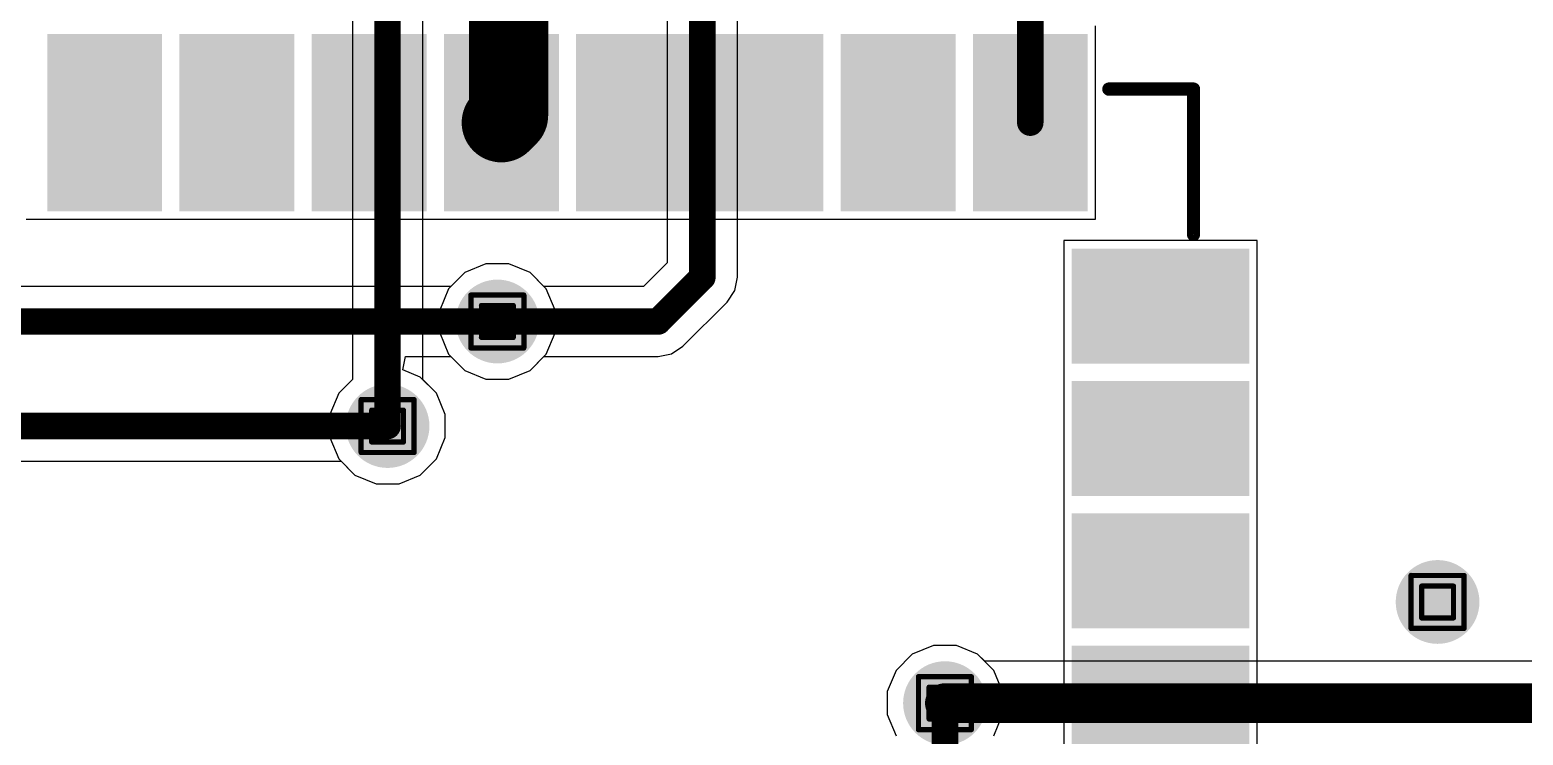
# Model space of a CAD drawing. Header units: inches. Extents: x -6 to 198, y 0 to 119.
# Drawn here: x 8.27 to 22.61, y 30.52 to 37.29 of the extents above; entities that cross this region are included whole.
import ezdxf

# ---------------------------------------------------------------- set-up
doc = ezdxf.new("R2010")
doc.units = ezdxf.units.IN
for name, color, linetype in [('Bottom Layer', 5, 'Continuous'), ('Bottom Solder', 6, 'Continuous'), ('Drill Drawing', 1, 'Continuous'), ('Top Layer', 1, 'Continuous'), ('Top Overlay', 2, 'Continuous'), ('Top Paste', 8, 'Continuous'), ('Top Solder', 216, 'Continuous'), ('Via Holes', 16, 'Continuous')]:
    doc.layers.add(name, color=color, linetype=linetype)

# ---------------------------------------------------------------- blocks, each defined once
blk = doc.blocks.new('41_SMD_M______31')
at = {"layer": 'Top Layer'}
for points in [[(8, 1.71), (9.5, 1.71), (9.5, 0.81), (8, 0.81)], [(8, 0.44), (9.5, 0.44), (9.5, -0.46), (8, -0.46)], [(8, -0.83), (9.5, -0.83), (9.5, -1.73), (8, -1.73)], [(8, -2.1), (9.5, -2.1), (9.5, -3), (8, -3)], [(8, -3.37), (9.5, -3.37), (9.5, -4.27), (8, -4.27)], [(8, -4.64), (9.5, -4.64), (9.5, -5.54), (8, -5.54)], [(8, -5.91), (9.5, -5.91), (9.5, -6.81), (8, -6.81)], [(8, -7.18), (9.5, -7.18), (9.5, -8.08), (8, -8.08)], [(2.73, -9.63), (2.73, -8.13), (3.63, -8.13), (3.63, -9.63)], [(4, -9.63), (4, -8.13), (4.9, -8.13), (4.9, -9.63)], [(5.27, -9.63), (5.27, -8.13), (6.17, -8.13), (6.17, -9.63)], [(6.54, -9.63), (6.54, -8.13), (7.44, -8.13), (7.44, -9.63)]]:
    blk.add_hatch(color=1, dxfattribs=at).paths.add_polyline_path(points)
at = {"layer": 'Top Paste'}
for points in [[(8, 1.71), (9.5, 1.71), (9.5, 0.81), (8, 0.81)], [(8, 0.44), (9.5, 0.44), (9.5, -0.46), (8, -0.46)], [(8, -0.83), (9.5, -0.83), (9.5, -1.73), (8, -1.73)], [(8, -2.1), (9.5, -2.1), (9.5, -3), (8, -3)], [(8, -3.37), (9.5, -3.37), (9.5, -4.27), (8, -4.27)], [(8, -4.64), (9.5, -4.64), (9.5, -5.54), (8, -5.54)], [(8, -5.91), (9.5, -5.91), (9.5, -6.81), (8, -6.81)], [(8, -7.18), (9.5, -7.18), (9.5, -8.08), (8, -8.08)], [(2.73, -9.63), (2.73, -8.13), (3.63, -8.13), (3.63, -9.63)], [(4, -9.63), (4, -8.13), (4.9, -8.13), (4.9, -9.63)], [(5.27, -9.63), (5.27, -8.13), (6.17, -8.13), (6.17, -9.63)], [(6.54, -9.63), (6.54, -8.13), (7.44, -8.13), (7.44, -9.63)]]:
    blk.add_hatch(color=8, dxfattribs=at).paths.add_polyline_path(points)
at = {"layer": 'Top Solder'}
for points in [[(7.898, 1.812), (9.602, 1.812), (9.602, 0.708), (7.898, 0.708)], [(7.898, 0.542), (9.602, 0.542), (9.602, -0.562), (7.898, -0.562)], [(7.898, -0.728), (9.602, -0.728), (9.602, -1.832), (7.898, -1.832)], [(7.898, -1.998), (9.602, -1.998), (9.602, -3.102), (7.898, -3.102)], [(7.898, -3.268), (9.602, -3.268), (9.602, -4.372), (7.898, -4.372)], [(7.898, -4.538), (9.602, -4.538), (9.602, -5.642), (7.898, -5.642)], [(7.898, -5.808), (9.602, -5.808), (9.602, -6.912), (7.898, -6.912)], [(7.898, -7.078), (9.602, -7.078), (9.602, -8.182), (7.898, -8.182)], [(2.628, -9.732), (2.628, -8.028), (3.732, -8.028), (3.732, -9.732)], [(3.898, -9.732), (3.898, -8.028), (5.002, -8.028), (5.002, -9.732)], [(5.168, -9.732), (5.168, -8.028), (6.272, -8.028), (6.272, -9.732)], [(6.438, -9.732), (6.438, -8.028), (7.542, -8.028), (7.542, -9.732)]]:
    blk.add_hatch(color=216, dxfattribs=at).paths.add_polyline_path(points)
at = {"layer": 'Top Overlay'}
for points in [[(9.072, -8.384, 0.127, 0.127, 0), (9.072, -9.197, 0.127, 0.127, 0)], [(7.677, -9.197, 0.127, 0.127, 0), (9.072, -9.197, 0.127, 0.127, 0)]]:
    blk.add_lwpolyline(points, format="xyseb", dxfattribs=at)
for points in [[(9.04, -8.384, 0.0635, 0.0635, 1), (9.104, -8.384, 0.0635, 0.0635, 1)], [(7.645, -9.197, 0.0635, 0.0635, 1), (7.709, -9.197, 0.0635, 0.0635, 1)], [(9.04, -9.197, 0.0635, 0.0635, 1), (9.104, -9.197, 0.0635, 0.0635, 1)], [(9.04, -9.197, 0.0635, 0.0635, 1), (9.104, -9.197, 0.0635, 0.0635, 1)]]:
    blk.add_lwpolyline(points, format="xyseb", close=True, dxfattribs=at)

msp = doc.modelspace()

# ---------------------------------------------------------------- hatches: boundary and pattern name
at = {"layer": 'Bottom Layer'}
h = msp.add_hatch(color=5, dxfattribs=at)
edge = h.paths.add_edge_path()
edge.add_arc((12.764, 34.493), 0.3, 0, 360)
h = msp.add_hatch(color=5, dxfattribs=at)
edge = h.paths.add_edge_path()
edge.add_arc((11.709, 33.49), 0.3, 0, 360)
h = msp.add_hatch(color=5, dxfattribs=at)
edge = h.paths.add_edge_path()
edge.add_arc((21.793, 31.802), 0.3, 0, 360)
h = msp.add_hatch(color=5, dxfattribs=at)
edge = h.paths.add_edge_path()
edge.add_arc((17.062, 30.831), 0.3, 0, 360)
at = {"layer": 'Bottom Solder'}
h = msp.add_hatch(color=6, dxfattribs=at)
edge = h.paths.add_edge_path()
edge.add_arc((12.764, 34.493), 0.402, 0, 360)
h = msp.add_hatch(color=6, dxfattribs=at)
edge = h.paths.add_edge_path()
edge.add_arc((11.709, 33.49), 0.402, 0, 360)
h = msp.add_hatch(color=6, dxfattribs=at)
edge = h.paths.add_edge_path()
edge.add_arc((21.793, 31.802), 0.402, 0, 360)
h = msp.add_hatch(color=6, dxfattribs=at)
edge = h.paths.add_edge_path()
edge.add_arc((17.062, 30.831), 0.402, 0, 360)
at = {"layer": 'Top Layer'}
h = msp.add_hatch(color=1, dxfattribs=at)
edge = h.paths.add_edge_path()
edge.add_arc((12.764, 34.493), 0.3, 0, 360)
h = msp.add_hatch(color=1, dxfattribs=at)
edge = h.paths.add_edge_path()
edge.add_arc((11.709, 33.49), 0.3, 0, 360)
h = msp.add_hatch(color=1, dxfattribs=at)
edge = h.paths.add_edge_path()
edge.add_arc((21.793, 31.802), 0.3, 0, 360)
h = msp.add_hatch(color=1, dxfattribs=at)
edge = h.paths.add_edge_path()
edge.add_arc((17.062, 30.831), 0.3, 0, 360)
at = {"layer": 'Top Solder'}
h = msp.add_hatch(color=216, dxfattribs=at)
edge = h.paths.add_edge_path()
edge.add_arc((12.764, 34.493), 0.402, 0, 360)
h = msp.add_hatch(color=216, dxfattribs=at)
edge = h.paths.add_edge_path()
edge.add_arc((11.709, 33.49), 0.402, 0, 360)
h = msp.add_hatch(color=216, dxfattribs=at)
edge = h.paths.add_edge_path()
edge.add_arc((21.793, 31.802), 0.402, 0, 360)
h = msp.add_hatch(color=216, dxfattribs=at)
edge = h.paths.add_edge_path()
edge.add_arc((17.062, 30.831), 0.402, 0, 360)
at = {"layer": 'Via Holes'}
h = msp.add_hatch(color=7, dxfattribs=at)
edge = h.paths.add_edge_path()
edge.add_arc((12.764, 34.493), 0.15, 0, 360)
h = msp.add_hatch(color=7, dxfattribs=at)
edge = h.paths.add_edge_path()
edge.add_arc((11.709, 33.49), 0.15, 0, 360)
h = msp.add_hatch(color=7, dxfattribs=at)
edge = h.paths.add_edge_path()
edge.add_arc((21.793, 31.802), 0.15, 0, 360)
h = msp.add_hatch(color=7, dxfattribs=at)
edge = h.paths.add_edge_path()
edge.add_arc((17.062, 30.831), 0.15, 0, 360)

# ---------------------------------------------------------------- linework, layer by layer
at = {"layer": 'Bottom Layer'}
for p, q in [((11.373, 46.884), (11.373, 33.937)), ((12.046, 33.937), (12.046, 46.744)), ((14.395, 45.39), (14.395, 35.057)), ((15.069, 34.918), (15.069, 45.25)), ((12.653, 35.047), (12.45, 34.963)), ((12.874, 35.047), (12.653, 35.047)), ((13.077, 34.963), (12.874, 35.047)), ((14.395, 35.057), (14.168, 34.83)), ((12.45, 34.963), (12.294, 34.807)), ((13.21, 34.83), (13.077, 34.963)), ((15.043, 34.789), (15.069, 34.918)), ((12.294, 34.807), (12.21, 34.603)), ((14.168, 34.83), (13.21, 34.83)), ((14.97, 34.68), (15.043, 34.789)), ((12.21, 34.603), (12.21, 34.383)), ((14.545, 34.255), (14.97, 34.68)), ((12.21, 34.383), (12.294, 34.179)), ((12.294, 34.179), (12.45, 34.024)), ((13.077, 34.024), (13.21, 34.157)), ((13.21, 34.157), (14.307, 34.157)), ((14.307, 34.157), (14.436, 34.182)), ((14.436, 34.182), (14.545, 34.255)), ((12.45, 34.024), (12.653, 33.939)), ((12.874, 33.939), (13.077, 34.024)), ((11.373, 33.937), (11.24, 33.804)), ((12.179, 33.804), (12.046, 33.937)), ((12.653, 33.939), (12.874, 33.939)), ((11.24, 33.804), (11.155, 33.6)), ((12.263, 33.6), (12.179, 33.804)), ((11.155, 33.6), (11.155, 33.38)), ((12.263, 33.38), (12.263, 33.6)), ((11.155, 33.38), (11.24, 33.176)), ((12.179, 33.176), (12.263, 33.38)), ((11.24, 33.176), (11.396, 33.02)), ((12.023, 33.02), (12.179, 33.176)), ((11.396, 33.02), (11.599, 32.936)), ((11.82, 32.936), (12.023, 33.02)), ((11.599, 32.936), (11.82, 32.936)), ((16.748, 31.301), (16.592, 31.145)), ((16.951, 31.385), (16.748, 31.301)), ((17.172, 31.385), (16.951, 31.385)), ((17.375, 31.301), (17.172, 31.385)), ((17.444, 31.233), (17.375, 31.301)), ((16.592, 31.145), (16.508, 30.942)), ((25.471, 31.233), (17.444, 31.233)), ((16.508, 30.942), (16.508, 30.721)), ((16.508, 30.721), (16.592, 30.518))]:
    msp.add_line(p, q, dxfattribs=at)
for points in [[(11.709, 33.49, 0.254, 0.254, 0), (11.709, 46.884, 0.254, 0.254, 0)], [(14.732, 34.918, 0.254, 0.254, 0), (14.732, 45.39, 0.254, 0.254, 0)], [(14.307, 34.493, 0.254, 0.254, 0), (14.732, 34.918, 0.254, 0.254, 0)], [(12.764, 34.493, 0.254, 0.254, 0), (14.307, 34.493, 0.254, 0.254, 0)], [(17.062, 30.831, 0.381, 0.381, 0), (25.637, 30.831, 0.381, 0.381, 0)]]:
    msp.add_lwpolyline(points, format="xyseb", dxfattribs=at)
for points in [[(14.668, 34.918, 0.127, 0.127, 1), (14.796, 34.918, 0.127, 0.127, 1)], [(14.668, 34.918, 0.127, 0.127, 1), (14.796, 34.918, 0.127, 0.127, 1)], [(12.7, 34.493, 0.127, 0.127, 1), (12.827, 34.493, 0.127, 0.127, 1)], [(14.244, 34.493, 0.127, 0.127, 1), (14.371, 34.493, 0.127, 0.127, 1)], [(14.244, 34.493, 0.127, 0.127, 1), (14.371, 34.493, 0.127, 0.127, 1)], [(11.646, 33.49, 0.127, 0.127, 1), (11.773, 33.49, 0.127, 0.127, 1)], [(16.966, 30.831, 0.191, 0.191, 1), (17.157, 30.831, 0.191, 0.191, 1)]]:
    msp.add_lwpolyline(points, format="xyseb", close=True, dxfattribs=at)
at = {"layer": 'Drill Drawing'}
for points in [[(12.509, 34.747, 0.0508, 0.0508, 0), (13.018, 34.747, 0.0508, 0.0508, 0)], [(12.509, 34.239, 0.0508, 0.0508, 0), (12.509, 34.747, 0.0508, 0.0508, 0)], [(13.018, 34.239, 0.0508, 0.0508, 0), (13.018, 34.747, 0.0508, 0.0508, 0)], [(12.611, 34.646, 0.0508, 0.0508, 0), (12.916, 34.646, 0.0508, 0.0508, 0)], [(12.611, 34.341, 0.0508, 0.0508, 0), (12.611, 34.646, 0.0508, 0.0508, 0)], [(12.916, 34.341, 0.0508, 0.0508, 0), (12.916, 34.646, 0.0508, 0.0508, 0)], [(12.611, 34.341, 0.0508, 0.0508, 0), (12.916, 34.341, 0.0508, 0.0508, 0)], [(12.509, 34.239, 0.0508, 0.0508, 0), (13.018, 34.239, 0.0508, 0.0508, 0)], [(11.455, 33.744, 0.0508, 0.0508, 0), (11.963, 33.744, 0.0508, 0.0508, 0)], [(11.455, 33.236, 0.0508, 0.0508, 0), (11.455, 33.744, 0.0508, 0.0508, 0)], [(11.963, 33.236, 0.0508, 0.0508, 0), (11.963, 33.744, 0.0508, 0.0508, 0)], [(11.557, 33.642, 0.0508, 0.0508, 0), (11.862, 33.642, 0.0508, 0.0508, 0)], [(11.557, 33.337, 0.0508, 0.0508, 0), (11.557, 33.642, 0.0508, 0.0508, 0)], [(11.862, 33.337, 0.0508, 0.0508, 0), (11.862, 33.642, 0.0508, 0.0508, 0)], [(11.557, 33.337, 0.0508, 0.0508, 0), (11.862, 33.337, 0.0508, 0.0508, 0)], [(11.455, 33.236, 0.0508, 0.0508, 0), (11.963, 33.236, 0.0508, 0.0508, 0)], [(21.539, 32.056, 0.0508, 0.0508, 0), (22.047, 32.056, 0.0508, 0.0508, 0)], [(21.539, 31.548, 0.0508, 0.0508, 0), (21.539, 32.056, 0.0508, 0.0508, 0)], [(22.047, 31.548, 0.0508, 0.0508, 0), (22.047, 32.056, 0.0508, 0.0508, 0)], [(21.641, 31.954, 0.0508, 0.0508, 0), (21.946, 31.954, 0.0508, 0.0508, 0)], [(21.641, 31.649, 0.0508, 0.0508, 0), (21.641, 31.954, 0.0508, 0.0508, 0)], [(21.946, 31.649, 0.0508, 0.0508, 0), (21.946, 31.954, 0.0508, 0.0508, 0)], [(21.539, 31.548, 0.0508, 0.0508, 0), (22.047, 31.548, 0.0508, 0.0508, 0)], [(21.641, 31.649, 0.0508, 0.0508, 0), (21.946, 31.649, 0.0508, 0.0508, 0)], [(16.808, 31.085, 0.0508, 0.0508, 0), (17.316, 31.085, 0.0508, 0.0508, 0)], [(16.808, 30.577, 0.0508, 0.0508, 0), (16.808, 31.085, 0.0508, 0.0508, 0)], [(16.909, 30.984, 0.0508, 0.0508, 0), (17.214, 30.984, 0.0508, 0.0508, 0)], [(16.909, 30.679, 0.0508, 0.0508, 0), (16.909, 30.984, 0.0508, 0.0508, 0)], [(17.214, 30.679, 0.0508, 0.0508, 0), (17.214, 30.984, 0.0508, 0.0508, 0)], [(17.316, 30.577, 0.0508, 0.0508, 0), (17.316, 31.085, 0.0508, 0.0508, 0)], [(16.909, 30.679, 0.0508, 0.0508, 0), (17.214, 30.679, 0.0508, 0.0508, 0)], [(16.808, 30.577, 0.0508, 0.0508, 0), (17.316, 30.577, 0.0508, 0.0508, 0)]]:
    msp.add_lwpolyline(points, format="xyseb", dxfattribs=at)
for points in [[(12.497, 34.747, 0.0254, 0.0254, 1), (12.522, 34.747, 0.0254, 0.0254, 1)], [(12.497, 34.747, 0.0254, 0.0254, 1), (12.522, 34.747, 0.0254, 0.0254, 1)], [(13.005, 34.747, 0.0254, 0.0254, 1), (13.03, 34.747, 0.0254, 0.0254, 1)], [(13.005, 34.747, 0.0254, 0.0254, 1), (13.03, 34.747, 0.0254, 0.0254, 1)], [(12.598, 34.646, 0.0254, 0.0254, 1), (12.624, 34.646, 0.0254, 0.0254, 1)], [(12.598, 34.646, 0.0254, 0.0254, 1), (12.624, 34.646, 0.0254, 0.0254, 1)], [(12.903, 34.646, 0.0254, 0.0254, 1), (12.929, 34.646, 0.0254, 0.0254, 1)], [(12.903, 34.646, 0.0254, 0.0254, 1), (12.929, 34.646, 0.0254, 0.0254, 1)], [(12.598, 34.341, 0.0254, 0.0254, 1), (12.624, 34.341, 0.0254, 0.0254, 1)], [(12.598, 34.341, 0.0254, 0.0254, 1), (12.624, 34.341, 0.0254, 0.0254, 1)], [(12.903, 34.341, 0.0254, 0.0254, 1), (12.929, 34.341, 0.0254, 0.0254, 1)], [(12.903, 34.341, 0.0254, 0.0254, 1), (12.929, 34.341, 0.0254, 0.0254, 1)], [(12.497, 34.239, 0.0254, 0.0254, 1), (12.522, 34.239, 0.0254, 0.0254, 1)], [(12.497, 34.239, 0.0254, 0.0254, 1), (12.522, 34.239, 0.0254, 0.0254, 1)], [(13.005, 34.239, 0.0254, 0.0254, 1), (13.03, 34.239, 0.0254, 0.0254, 1)], [(13.005, 34.239, 0.0254, 0.0254, 1), (13.03, 34.239, 0.0254, 0.0254, 1)], [(11.443, 33.744, 0.0254, 0.0254, 1), (11.468, 33.744, 0.0254, 0.0254, 1)], [(11.443, 33.744, 0.0254, 0.0254, 1), (11.468, 33.744, 0.0254, 0.0254, 1)], [(11.951, 33.744, 0.0254, 0.0254, 1), (11.976, 33.744, 0.0254, 0.0254, 1)], [(11.951, 33.744, 0.0254, 0.0254, 1), (11.976, 33.744, 0.0254, 0.0254, 1)], [(11.544, 33.642, 0.0254, 0.0254, 1), (11.57, 33.642, 0.0254, 0.0254, 1)], [(11.544, 33.642, 0.0254, 0.0254, 1), (11.57, 33.642, 0.0254, 0.0254, 1)], [(11.849, 33.642, 0.0254, 0.0254, 1), (11.874, 33.642, 0.0254, 0.0254, 1)], [(11.849, 33.642, 0.0254, 0.0254, 1), (11.874, 33.642, 0.0254, 0.0254, 1)], [(11.544, 33.337, 0.0254, 0.0254, 1), (11.57, 33.337, 0.0254, 0.0254, 1)], [(11.544, 33.337, 0.0254, 0.0254, 1), (11.57, 33.337, 0.0254, 0.0254, 1)], [(11.849, 33.337, 0.0254, 0.0254, 1), (11.874, 33.337, 0.0254, 0.0254, 1)], [(11.849, 33.337, 0.0254, 0.0254, 1), (11.874, 33.337, 0.0254, 0.0254, 1)], [(11.443, 33.236, 0.0254, 0.0254, 1), (11.468, 33.236, 0.0254, 0.0254, 1)], [(11.443, 33.236, 0.0254, 0.0254, 1), (11.468, 33.236, 0.0254, 0.0254, 1)], [(11.951, 33.236, 0.0254, 0.0254, 1), (11.976, 33.236, 0.0254, 0.0254, 1)], [(11.951, 33.236, 0.0254, 0.0254, 1), (11.976, 33.236, 0.0254, 0.0254, 1)], [(21.526, 32.056, 0.0254, 0.0254, 1), (21.552, 32.056, 0.0254, 0.0254, 1)], [(21.526, 32.056, 0.0254, 0.0254, 1), (21.552, 32.056, 0.0254, 0.0254, 1)], [(22.035, 32.056, 0.0254, 0.0254, 1), (22.06, 32.056, 0.0254, 0.0254, 1)], [(22.035, 32.056, 0.0254, 0.0254, 1), (22.06, 32.056, 0.0254, 0.0254, 1)], [(21.628, 31.954, 0.0254, 0.0254, 1), (21.654, 31.954, 0.0254, 0.0254, 1)], [(21.628, 31.954, 0.0254, 0.0254, 1), (21.654, 31.954, 0.0254, 0.0254, 1)], [(21.933, 31.954, 0.0254, 0.0254, 1), (21.958, 31.954, 0.0254, 0.0254, 1)], [(21.933, 31.954, 0.0254, 0.0254, 1), (21.958, 31.954, 0.0254, 0.0254, 1)], [(21.526, 31.548, 0.0254, 0.0254, 1), (21.552, 31.548, 0.0254, 0.0254, 1)], [(21.526, 31.548, 0.0254, 0.0254, 1), (21.552, 31.548, 0.0254, 0.0254, 1)], [(21.628, 31.649, 0.0254, 0.0254, 1), (21.654, 31.649, 0.0254, 0.0254, 1)], [(21.628, 31.649, 0.0254, 0.0254, 1), (21.654, 31.649, 0.0254, 0.0254, 1)], [(21.933, 31.649, 0.0254, 0.0254, 1), (21.958, 31.649, 0.0254, 0.0254, 1)], [(21.933, 31.649, 0.0254, 0.0254, 1), (21.958, 31.649, 0.0254, 0.0254, 1)], [(22.035, 31.548, 0.0254, 0.0254, 1), (22.06, 31.548, 0.0254, 0.0254, 1)], [(22.035, 31.548, 0.0254, 0.0254, 1), (22.06, 31.548, 0.0254, 0.0254, 1)], [(16.795, 31.085, 0.0254, 0.0254, 1), (16.82, 31.085, 0.0254, 0.0254, 1)], [(16.795, 31.085, 0.0254, 0.0254, 1), (16.82, 31.085, 0.0254, 0.0254, 1)], [(16.897, 30.984, 0.0254, 0.0254, 1), (16.922, 30.984, 0.0254, 0.0254, 1)], [(16.897, 30.984, 0.0254, 0.0254, 1), (16.922, 30.984, 0.0254, 0.0254, 1)], [(17.201, 30.984, 0.0254, 0.0254, 1), (17.227, 30.984, 0.0254, 0.0254, 1)], [(17.201, 30.984, 0.0254, 0.0254, 1), (17.227, 30.984, 0.0254, 0.0254, 1)], [(17.303, 31.085, 0.0254, 0.0254, 1), (17.328, 31.085, 0.0254, 0.0254, 1)], [(17.303, 31.085, 0.0254, 0.0254, 1), (17.328, 31.085, 0.0254, 0.0254, 1)], [(16.897, 30.679, 0.0254, 0.0254, 1), (16.922, 30.679, 0.0254, 0.0254, 1)], [(16.897, 30.679, 0.0254, 0.0254, 1), (16.922, 30.679, 0.0254, 0.0254, 1)], [(17.201, 30.679, 0.0254, 0.0254, 1), (17.227, 30.679, 0.0254, 0.0254, 1)], [(17.201, 30.679, 0.0254, 0.0254, 1), (17.227, 30.679, 0.0254, 0.0254, 1)], [(16.795, 30.577, 0.0254, 0.0254, 1), (16.82, 30.577, 0.0254, 0.0254, 1)], [(16.795, 30.577, 0.0254, 0.0254, 1), (16.82, 30.577, 0.0254, 0.0254, 1)], [(17.303, 30.577, 0.0254, 0.0254, 1), (17.328, 30.577, 0.0254, 0.0254, 1)], [(17.303, 30.577, 0.0254, 0.0254, 1), (17.328, 30.577, 0.0254, 0.0254, 1)]]:
    msp.add_lwpolyline(points, format="xyseb", close=True, dxfattribs=at)
at = {"layer": 'Top Layer'}
for p, q in [((18.509, 35.474), (18.509, 37.329)), ((8.237, 35.474), (8.349, 35.474)), ((8.349, 35.474), (8.476, 35.474)), ((8.476, 35.474), (9.507, 35.474)), ((9.507, 35.474), (9.619, 35.474)), ((9.619, 35.474), (9.746, 35.474)), ((9.746, 35.474), (10.777, 35.474)), ((10.777, 35.474), (10.889, 35.474)), ((10.889, 35.474), (11.016, 35.474)), ((11.016, 35.474), (12.047, 35.474)), ((12.047, 35.474), (12.159, 35.474)), ((12.159, 35.474), (12.286, 35.474)), ((12.286, 35.474), (13.317, 35.474)), ((13.317, 35.474), (13.429, 35.474)), ((13.429, 35.474), (13.429, 35.474)), ((13.429, 35.474), (13.444, 35.474)), ((13.444, 35.474), (13.444, 35.474)), ((13.444, 35.474), (14.587, 35.474)), ((14.587, 35.474), (14.699, 35.474)), ((14.699, 35.474), (14.826, 35.474)), ((14.826, 35.474), (15.857, 35.474)), ((15.857, 35.474), (15.969, 35.474)), ((15.969, 35.474), (16.096, 35.474)), ((16.096, 35.474), (17.127, 35.474)), ((17.127, 35.474), (17.239, 35.474)), ((17.239, 35.474), (17.366, 35.474)), ((17.366, 35.474), (18.509, 35.474)), ((20.059, 35.269), (18.204, 35.269)), ((18.204, 35.269), (18.204, 34.126)), ((20.059, 34.126), (20.059, 35.269)), ((12.653, 35.047), (12.45, 34.963)), ((12.874, 35.047), (12.653, 35.047)), ((13.077, 34.963), (12.874, 35.047)), ((12.45, 34.963), (12.317, 34.83)), ((13.233, 34.807), (13.077, 34.963)), ((12.317, 34.83), (7.055, 34.83)), ((13.317, 34.603), (13.233, 34.807)), ((13.317, 34.383), (13.317, 34.603)), ((13.233, 34.179), (13.317, 34.383)), ((11.854, 34.03), (11.88, 34.157)), ((11.88, 34.157), (12.317, 34.157)), ((12.317, 34.157), (12.45, 34.024)), ((13.077, 34.024), (13.233, 34.179)), ((12.023, 33.96), (11.854, 34.03)), ((12.45, 34.024), (12.653, 33.939)), ((12.874, 33.939), (13.077, 34.024)), ((18.204, 34.126), (18.204, 34.014)), ((18.204, 34.014), (18.204, 33.887)), ((20.059, 33.999), (20.059, 34.126)), ((20.059, 33.887), (20.059, 33.999)), ((12.179, 33.804), (12.023, 33.96)), ((12.653, 33.939), (12.874, 33.939)), ((18.204, 33.887), (18.204, 32.856)), ((20.059, 32.856), (20.059, 33.887)), ((12.263, 33.6), (12.179, 33.804)), ((12.263, 33.38), (12.263, 33.6)), ((12.179, 33.176), (12.263, 33.38)), ((3.582, 33.153), (11.263, 33.153)), ((11.263, 33.153), (11.396, 33.02)), ((12.023, 33.02), (12.179, 33.176)), ((11.396, 33.02), (11.599, 32.936)), ((11.82, 32.936), (12.023, 33.02)), ((11.599, 32.936), (11.82, 32.936)), ((18.204, 32.856), (18.204, 32.744)), ((20.059, 32.729), (20.059, 32.856)), ((18.204, 32.744), (18.204, 32.617)), ((20.059, 32.617), (20.059, 32.729)), ((18.204, 32.617), (18.204, 31.586)), ((20.059, 31.586), (20.059, 32.617)), ((18.204, 31.586), (18.204, 31.474)), ((20.059, 31.459), (20.059, 31.586)), ((18.204, 31.474), (18.204, 31.347)), ((20.059, 31.347), (20.059, 31.459)), ((16.748, 31.301), (16.592, 31.145)), ((16.951, 31.385), (16.748, 31.301)), ((17.172, 31.385), (16.951, 31.385)), ((17.375, 31.301), (17.172, 31.385)), ((17.531, 31.145), (17.375, 31.301)), ((18.204, 31.347), (18.204, 30.316)), ((20.059, 30.316), (20.059, 31.347)), ((16.592, 31.145), (16.508, 30.942)), ((17.616, 30.942), (17.531, 31.145)), ((16.508, 30.942), (16.508, 30.721)), ((17.616, 30.721), (17.616, 30.942)), ((16.508, 30.721), (16.592, 30.518)), ((17.531, 30.518), (17.616, 30.721))]:
    msp.add_line(p, q, dxfattribs=at)
for points in [[(17.882, 36.401, 0.254, 0.254, 0), (17.882, 40.655, 0.254, 0.254, 0)], [(12.871, 36.47, 0.762, 0.762, 0), (12.871, 37.902, 0.762, 0.762, 0)], [(12.802, 36.401, 0.762, 0.762, 0), (12.871, 36.47, 0.762, 0.762, 0)], [(4.478, 34.493, 0.254, 0.254, 0), (12.764, 34.493, 0.254, 0.254, 0)], [(3.582, 33.49, 0.254, 0.254, 0), (11.709, 33.49, 0.254, 0.254, 0)], [(17.062, 29.524, 0.254, 0.254, 0), (17.062, 30.831, 0.254, 0.254, 0)]]:
    msp.add_lwpolyline(points, format="xyseb", dxfattribs=at)
for points in [[(12.611, 36.401, 0.381, 0.381, 1), (12.992, 36.401, 0.381, 0.381, 1)], [(12.68, 36.47, 0.381, 0.381, 1), (13.061, 36.47, 0.381, 0.381, 1)], [(12.68, 36.47, 0.381, 0.381, 1), (13.061, 36.47, 0.381, 0.381, 1)], [(17.818, 36.401, 0.127, 0.127, 1), (17.945, 36.401, 0.127, 0.127, 1)], [(12.7, 34.493, 0.127, 0.127, 1), (12.827, 34.493, 0.127, 0.127, 1)], [(11.646, 33.49, 0.127, 0.127, 1), (11.773, 33.49, 0.127, 0.127, 1)], [(16.998, 30.831, 0.127, 0.127, 1), (17.125, 30.831, 0.127, 0.127, 1)]]:
    msp.add_lwpolyline(points, format="xyseb", close=True, dxfattribs=at)

# ---------------------------------------------------------------- block references
at = {"rotation": 90}
msp.add_blockref('41_SMD_M______31', (10.252, 27.651), dxfattribs=at)

doc.saveas('drawing.dxf')
